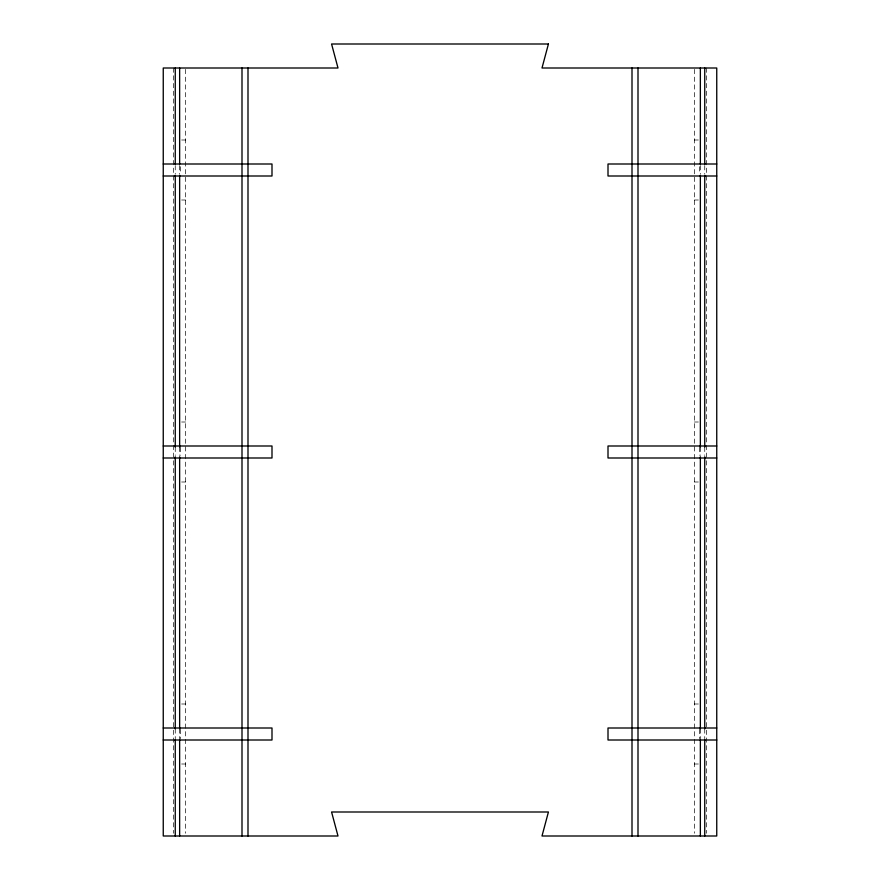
<?xml version="1.0" encoding="UTF-8"?>
<svg xmlns="http://www.w3.org/2000/svg" width="880" height="880" viewBox="0 0 880 880"><rect width="100%" height="100%" fill="white"/><g stroke="black" fill="none" stroke-linecap="round" stroke-linejoin="round"><path stroke-width="0.66" stroke-dasharray="4.4 3.3" d="M181.643 139.997L185.647 139.997M694.353 139.997L698.357 139.997M181.643 200.002L185.647 200.002M694.353 200.002L698.357 200.002M181.643 422.004L185.647 422.004M694.353 422.004L698.357 422.004M181.643 481.998L185.647 481.998M694.353 481.998L698.357 481.998M181.643 704L185.647 704M694.353 704L698.357 704M181.643 764.005L185.647 764.005M694.353 764.005L698.357 764.005M706.354 68.002L706.354 833.25M704.748 165.55L704.748 173.789M704.748 447.194L704.748 455.433M704.748 728.838L704.748 738.672M700.359 165.55L700.359 173.789M700.359 447.194L700.359 455.433M700.359 728.838L700.359 738.672M699.545 166.672L699.545 173.338M699.545 447.337L699.545 455.334M699.545 729.333L699.545 738.672M694.353 69.377L694.353 833.25M185.647 69.377L185.647 833.25M180.455 166.672L180.455 173.338M180.455 447.337L180.455 455.334M180.455 729.333L180.455 738.672M179.641 165.55L179.641 173.789M179.641 447.194L179.641 455.433M179.641 728.838L179.641 738.672M175.252 165.55L175.252 173.789M175.252 447.194L175.252 455.433M175.252 728.838L175.252 738.672M173.646 68.002L173.646 833.25"/><path stroke-width="1.32" d="M163.251 163.999L271.997 163.999L271.997 176L163.251 176M716.749 163.999L608.003 163.999L608.003 176L716.749 176M163.251 445.995L271.997 445.995L271.997 457.996L163.251 457.996M716.749 445.995L608.003 445.995L608.003 457.996L716.749 457.996M163.251 728.002L271.997 728.002L271.997 740.003L163.251 740.003M716.749 728.002L608.003 728.002L608.003 740.003L716.749 740.003M704.748 68.002L704.748 164.175M704.748 175.164L704.748 447.194M704.748 456.808L704.748 728.838M704.748 739.827L704.748 836M700.359 68.002L700.359 164.175M700.359 175.164L700.359 447.194M700.359 456.808L700.359 728.838M700.359 739.827L700.359 836M638 68.002L638 836M632.005 68.002L632.005 836M247.995 68.002L247.995 836M242 68.002L242 836M179.641 68.002L179.641 164.175M179.641 175.164L179.641 447.194M179.641 456.808L179.641 728.838M179.641 739.827L179.641 836M175.252 68.002L175.252 164.175M175.252 175.164L175.252 447.194M175.252 456.808L175.252 728.838M175.252 739.827L175.252 836M548.427 44L542.003 68.002L716.749 68.002L716.749 836L542.003 836L548.427 811.998L331.573 811.998L337.997 836L163.251 836L163.251 68.002L337.997 68.002L331.573 44L548.427 44"/></g></svg>
